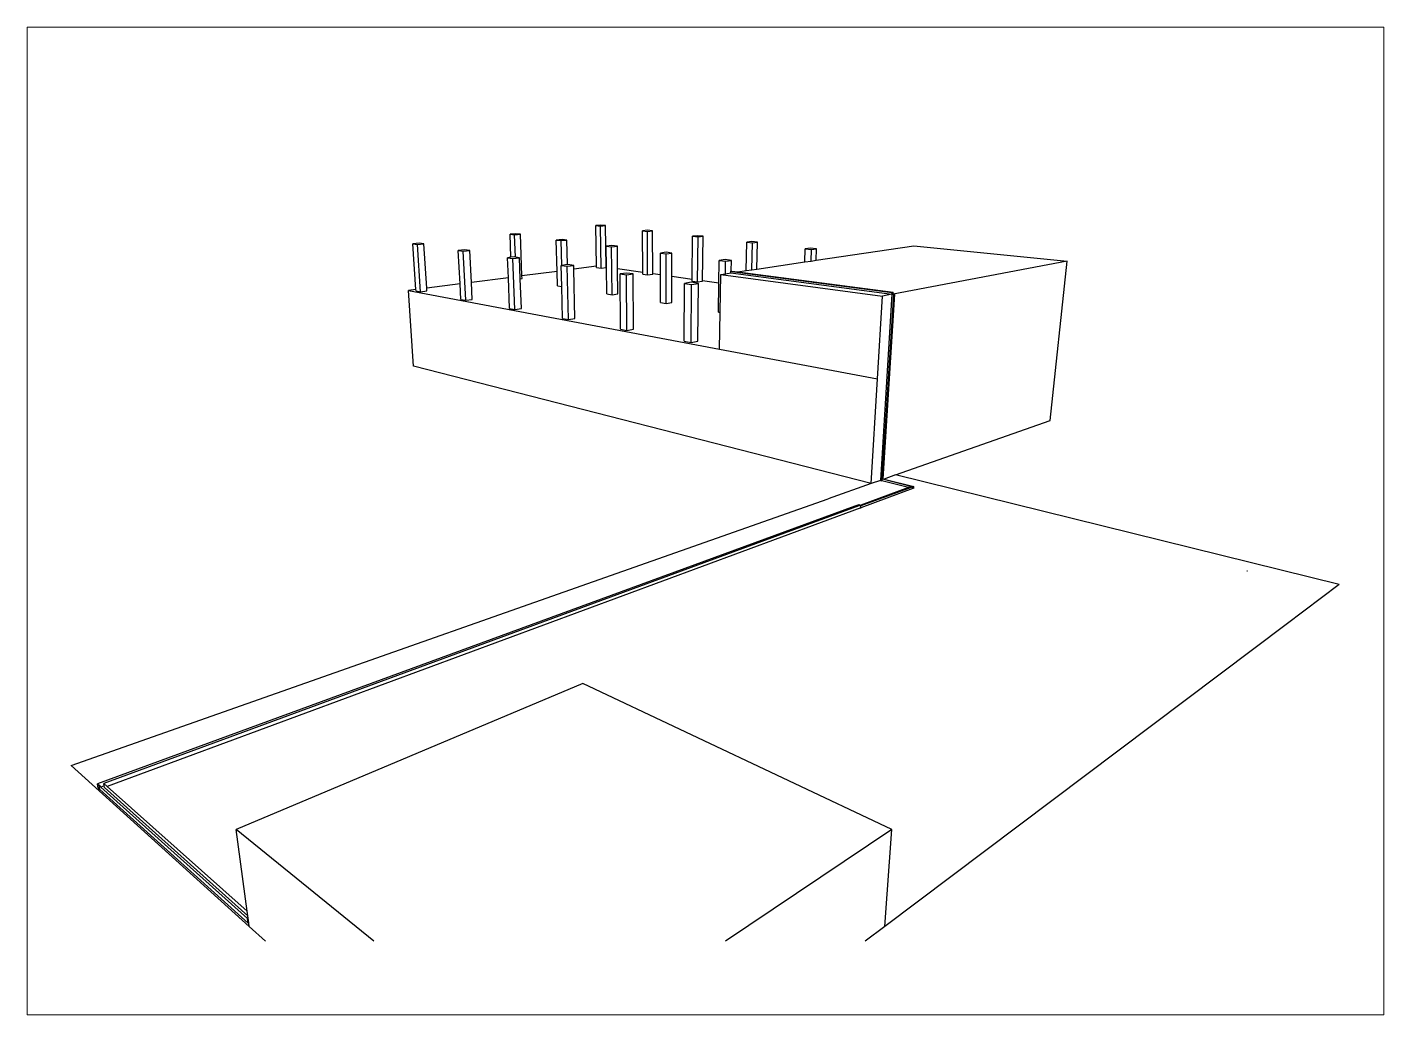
# Paper-space layout 'Layout1' of a CAD drawing. Header units: inches. Extents: x 0 to 10.5, y 0.3 to 8.
# The model-space entities are those that its viewports show. They can reach past a viewport. Long polylines and large blocks are cut down to what shows.
import ezdxf

# ---------------------------------------------------------------- set-up
doc = ezdxf.new("R2010")
doc.units = ezdxf.units.IN
doc.header["$MEASUREMENT"] = 0

msp = doc.modelspace()

# ---------------------------------------------------------------- linework, layer by layer
for p, q in [((-239, 1281.7), (-259.4, 1279.7)), ((-259.4, 1279.7), (-240.7, 1277.6)), ((-256.7, 1116), (-259.4, 1279.7)), ((-240.7, 1277.6), (-220.3, 1279.7)), ((-238.1, 1108.4), (-240.7, 1277.6)), ((-220.3, 1279.7), (-239, 1281.7)), ((-217.8, 1112.5), (-220.3, 1279.7)), ((-51.3, 1261.2), (-71.8, 1259)), ((-71.8, 1259), (-51.7, 1256.8)), ((-71, 1091.7), (-71.8, 1259)), ((-51.7, 1256.8), (-31.2, 1259)), ((-51.1, 1081.7), (-51.7, 1256.8)), ((-31.2, 1259), (-51.3, 1261.2)), ((-30.8, 1086.1), (-31.2, 1259)), ((-970, 1208.7), (-996.1, 1206.1)), ((-996.1, 1206.1), (-978, 1203.5)), ((-984.1, 1022.3), (-996.1, 1206.1)), ((-978, 1203.5), (-951.9, 1206.1)), ((-965.8, 1013.3), (-978, 1203.5)), ((-951.9, 1206.1), (-970, 1208.7)), ((-940.7, 1027.9), (-951.9, 1206.1)), ((-582.3, 1247.4), (-605.3, 1245.1)), ((-605.3, 1245.1), (-586.8, 1242.8)), ((-601.6, 1152.4), (-605.3, 1245.1)), ((-586.8, 1242.8), (-563.7, 1245.1)), ((-583.3, 1153.2), (-586.8, 1242.8)), ((-563.7, 1245.1), (-582.3, 1247.4)), ((-557.5, 1077.2), (-563.7, 1245.1)), ((-396, 1224.3), (-419.2, 1221.8)), ((-419.2, 1221.8), (-399.2, 1219.3)), ((-415.7, 1095.5), (-419.2, 1221.8)), ((-399.2, 1219.3), (-376, 1221.8)), ((-396.6, 1119.8), (-399.2, 1219.3)), ((-376, 1221.8), (-396, 1224.3)), ((-373.5, 1122.7), (-376, 1221.8)), ((128.6, 1063.5), (130.1, 1236.8)), ((150.5, 1239.2), (130.1, 1236.8)), ((130.1, 1236.8), (151.7, 1234.4)), ((149.9, 1053), (151.7, 1234.4)), ((172.2, 1236.8), (150.5, 1239.2)), ((151.7, 1234.4), (172.2, 1236.8)), ((170.2, 1057.6), (172.2, 1236.8)), ((345.2, 1098.6), (347.8, 1212.9)), ((368.2, 1215.4), (347.8, 1212.9)), ((347.8, 1212.9), (371.2, 1210.3)), ((391.6, 1212.9), (368.2, 1215.4)), ((368.6, 1102.1), (371.2, 1210.3)), ((371.2, 1210.3), (391.6, 1212.9)), ((388.8, 1105), (391.6, 1212.9)), ((-787.2, 1182.4), (-813.6, 1179.6)), ((-813.6, 1179.6), (-793.9, 1176.8)), ((-806.4, 1045.2), (-813.6, 1179.6)), ((-793.9, 1176.8), (-767.5, 1179.6)), ((-783.6, 979.2), (-793.9, 1176.8)), ((-767.5, 1179.6), (-787.2, 1182.4)), ((-761, 1051), (-767.5, 1179.6)), ((-601.6, 1152.4), (-615.3, 1150.8)), ((-615.3, 1150.8), (-593.9, 1147.7)), ((-612, 1070.2), (-615.3, 1150.8)), ((-588.6, 1153.9), (-601.6, 1152.4)), ((-593.9, 1147.7), (-567.2, 1150.8)), ((-585.8, 942.1), (-593.9, 1147.7)), ((-583.3, 1153.2), (-588.6, 1153.9)), ((-567.2, 1150.8), (-583.3, 1153.2)), ((-564, 1065.8), (-567.2, 1150.8)), ((-194.7, 1199.4), (-218, 1196.7)), ((-218, 1196.7), (-196.4, 1194)), ((-216.8, 1112.3), (-218, 1196.7)), ((-196.4, 1194), (-173.1, 1196.7)), ((-193.9, 1001.2), (-196.4, 1194)), ((-173.1, 1196.7), (-194.7, 1199.4)), ((-172.1, 1106), (-173.1, 1196.7)), ((23.4, 1172.3), (0.1, 1169.4)), ((0.1, 1169.4), (23.6, 1166.4)), ((0.1, 1081.7), (0.1, 1169.4)), ((23.3, 966), (23.6, 1166.4)), ((46.9, 1169.4), (23.4, 1172.3)), ((23.6, 1166.4), (46.9, 1169.4)), ((46.6, 1075.1), (46.9, 1169.4)), ((581.3, 1133.5), (583.4, 1187)), ((603.6, 1189.7), (583.4, 1187)), ((583.4, 1187), (608.7, 1184.2)), ((629, 1187), (603.6, 1189.7)), ((606.9, 1137.2), (608.7, 1184.2)), ((608.7, 1184.2), (629, 1187)), ((627, 1140.2), (1021.3, 1198.4)), ((627, 1140.2), (629, 1187)), ((1021.3, 1198.4), (1638.9, 1136.2)), ((-415.7, 1095.5), (-557.5, 1077.2)), ((-414.1, 1036.9), (-415.7, 1095.5)), ((-396.6, 1119.8), (-399, 1119.5)), ((-399, 1119.5), (-375.7, 1116.1)), ((-396.8, 1034.1), (-399, 1119.5)), ((-373.5, 1122.7), (-396.6, 1119.8)), ((-375.7, 1116.1), (-348.8, 1119.5)), ((-370.3, 901.7), (-375.7, 1116.1)), ((-372.2, 1122.8), (-373.5, 1122.7)), ((-348.8, 1119.5), (-372.2, 1122.8)), ((-348.4, 1104.2), (-348.8, 1119.5)), ((-256.7, 1116), (-348.4, 1104.2)), ((-343.8, 906), (-348.4, 1104.2)), ((-256.6, 1111), (-256.7, 1116)), ((-256.6, 1111), (-238.1, 1108.4)), ((-238.1, 1108.4), (-217.8, 1111)), ((-216.8, 1112.3), (-217.8, 1112.5)), ((-217.8, 1111), (-217.8, 1112.5)), ((-215.3, 1004.6), (-216.8, 1112.3)), ((-71, 1091.7), (-172.1, 1106)), ((-170.9, 1004.6), (-172.1, 1106)), ((235.8, 1048.4), (237.3, 1139.7)), ((260.5, 1142.9), (237.3, 1139.7)), ((237.3, 1139.7), (262.9, 1136.5)), ((286.1, 1139.7), (260.5, 1142.9)), ((262, 1086.3), (262.9, 1136.5)), ((262.9, 1136.5), (286.1, 1139.7)), ((283.5, 1089.5), (283.6, 1096.3)), ((283.6, 1096.3), (285.3, 1096.1)), ((285.3, 1096.1), (286.1, 1139.7)), ((285.3, 1096.1), (288.1, 1095.7)), ((288.1, 1095.7), (288.1, 1096.9)), ((288.1, 1096.9), (312.3, 1093.8)), ((288.1, 1095.7), (933.2, 1010.7)), ((312.3, 1093.8), (345.2, 1098.6)), ((312.3, 1093.8), (937.5, 1011.5)), ((345.2, 1098.6), (368.6, 1102.1)), ((368.6, 1102.1), (388.8, 1105)), ((388.8, 1105), (581.3, 1133.5)), ((581.3, 1133.5), (606.9, 1137.2)), ((606.9, 1137.2), (627, 1140.2)), ((1638.9, 1136.2), (937.1, 1004)), ((1569.4, 494.6), (1638.9, 1136.2)), ((-806.4, 1045.2), (-940.7, 1027.9)), ((-803, 982.8), (-806.4, 1045.2)), ((-612, 1070.2), (-761, 1051)), ((-757.5, 982.8), (-761, 1051)), ((-606.9, 946.1), (-612, 1070.2)), ((-564, 1065.8), (-557.1, 1066.7)), ((-559.5, 946.1), (-564, 1065.8)), ((-557.1, 1066.7), (-557.5, 1077.2)), ((-135.4, 1088.8), (-162.4, 1085.1)), ((-162.4, 1085.1), (-136.7, 1081.4)), ((-160, 862.2), (-162.4, 1085.1)), ((-136.7, 1081.4), (-109.7, 1085.1)), ((-134.7, 857.5), (-136.7, 1081.4)), ((-109.7, 1085.1), (-135.4, 1088.8)), ((-108.1, 862.2), (-109.7, 1085.1)), ((-71, 1084.5), (-71, 1091.7)), ((-71, 1084.5), (-51.1, 1081.7)), ((-51.1, 1081.7), (-30.8, 1084.5)), ((0.1, 1081.7), (-30.8, 1086.1)), ((-30.8, 1084.5), (-30.8, 1086.1)), ((0.1, 969.7), (0.1, 1081.7)), ((46.3, 969.7), (46.6, 1075.1)), ((128.6, 1063.5), (46.6, 1075.1)), ((96.3, 814.2), (97.8, 1047.4)), ((124.8, 1051.5), (97.8, 1047.4)), ((97.8, 1047.4), (126.1, 1043.3)), ((124.1, 809), (126.1, 1043.3)), ((153.1, 1047.4), (124.8, 1051.5)), ((126.1, 1043.3), (153.1, 1047.4)), ((128.5, 1056.1), (128.6, 1063.5)), ((128.5, 1056.1), (149.9, 1053)), ((149.9, 1053), (170.2, 1056.1)), ((150.7, 814.2), (153.1, 1047.4)), ((235.8, 1048.4), (170.2, 1057.6)), ((170.2, 1056.1), (170.2, 1057.6)), ((234, 931.8), (235.8, 1048.4)), ((241.2, 930.7), (243.7, 1083.6)), ((243.7, 1083.6), (262, 1086.3)), ((243.7, 1083.6), (894, 995.9)), ((262, 1086.3), (283.5, 1089.5)), ((283.5, 1089.5), (932.7, 1003.2)), ((-984.1, 1022.3), (-1014, 1018.4)), ((-1014, 1018.4), (238.8, 782.4)), ((-993.4, 713.6), (-1014, 1018.4)), ((-983.7, 1016.7), (-984.1, 1022.3)), ((-983.7, 1016.7), (-965.8, 1013.3)), ((-965.8, 1013.3), (-940, 1016.7)), ((-940, 1016.7), (-940.7, 1027.9)), ((-414.1, 1036.9), (-396.8, 1034.1)), ((-393.4, 906), (-396.8, 1034.1)), ((-215.3, 1004.6), (-193.9, 1001.2)), ((-193.9, 1001.2), (-170.9, 1004.6)), ((874.1, 662.7), (894, 995.9)), ((932.7, 1003.2), (886.1, 253.9)), ((938.9, 1002.4), (892.3, 259.2)), ((932.7, 1003.2), (894, 995.9)), ((943.3, 1003.2), (896.5, 260.7)), ((932.7, 1003.2), (932.8, 1004.6)), ((932.7, 1003.2), (937.1, 1004)), ((937.1, 1004), (932.7, 1003.2)), ((932.7, 1003.2), (937, 1002.6)), ((932.8, 1004.6), (933.2, 1010.7)), ((932.8, 1004.6), (937.1, 1004)), ((937.1, 1004), (937, 1002.6)), ((937, 1002.6), (938.9, 1002.4)), ((937.1, 1004), (937.5, 1011.5)), ((937.1, 1004), (943.3, 1003.2)), ((-803, 982.8), (-783.6, 979.2)), ((-783.6, 979.2), (-757.5, 982.8)), ((-606.9, 946.1), (-585.8, 942.1)), ((-585.8, 942.1), (-559.5, 946.1)), ((0.1, 969.7), (23.3, 966)), ((23.3, 966), (46.3, 969.7)), ((234, 931.8), (241.2, 930.7)), ((238.8, 782.4), (241.2, 930.7)), ((-393.4, 906), (-370.3, 901.7)), ((-370.3, 901.7), (-343.8, 906)), ((-160, 862.2), (-134.7, 857.5)), ((-134.7, 857.5), (-108.1, 862.2)), ((96.3, 814.2), (124.1, 809)), ((124.1, 809), (150.7, 814.2)), ((238.8, 782.4), (874.1, 662.7)), ((848.9, 240.8), (-993.4, 713.6)), ((848.9, 240.8), (874.1, 662.7)), ((947.6, 275.6), (1569.4, 494.6)), ((947.6, 275.6), (901.7, 259.4)), ((2733.1, -165.7), (947.6, 275.6)), ((848.9, 240.8), (675.2, 179.7)), ((999.3, 225.3), (806.9, 154.6)), ((1016.2, 221), (806.9, 143.6)), ((1010.3, 225.6), (807.3, 150.8)), ((886.1, 253.9), (848.9, 240.8)), ((886.1, 253.9), (891.9, 252.5)), ((892.3, 259.2), (891.9, 252.5)), ((999.3, 225.3), (891.9, 252.5)), ((896.4, 258.2), (892.3, 259.2)), ((896.5, 260.7), (896.4, 258.2)), ((1010.6, 229.5), (896.4, 258.2)), ((896.5, 260.7), (901.7, 259.4)), ((901.7, 259.4), (1020.8, 229.5)), ((1010.6, 229.5), (999.3, 225.3)), ((1010.3, 225.6), (1010.6, 229.5)), ((1016.6, 227.9), (1010.3, 225.6)), ((1016.2, 221), (1016.6, 227.9)), ((1020.3, 222.6), (1016.2, 221)), ((1020.8, 229.5), (1016.6, 227.9)), ((1020.3, 222.6), (1020.8, 229.5)), ((-2373.2, -893.8), (675.2, 179.7)), ((783.2, 150.1), (-2266.4, -968.5)), ((799.2, 151.3), (-2241.3, -967)), ((806.9, 143.6), (-2227.3, -979.4)), ((799.5, 156.1), (783.2, 150.1)), ((799.2, 151.3), (799.3, 152.5)), ((801.1, 152), (799.2, 151.3)), ((799.3, 152.5), (799.5, 156.1)), ((801.2, 152.5), (799.3, 152.5)), ((801.4, 156.1), (799.5, 156.1)), ((801.1, 152), (801.2, 152.5)), ((801.8, 152.3), (801.1, 152)), ((801.2, 152.5), (801.4, 156.1)), ((801.2, 152.5), (801.8, 152.3)), ((801.4, 156.1), (806.9, 154.6)), ((807.5, 154.4), (801.8, 152.3)), ((806.1, 143.3), (808.1, 142.7)), ((806.8, 144.4), (807.2, 151.6)), ((806.9, 143.6), (806.8, 144.4)), ((806.9, 154.6), (807.5, 154.4)), ((806.9, 143.6), (807.3, 150.8)), ((807.3, 150.8), (807.2, 151.6)), ((807.3, 150.8), (807.5, 154.4)), ((2364.1, -111.8), (2362.5, -112.3)), ((2733.1, -165.7), (2520.2, -326)), ((2520.2, -326), (903.6, -1542.7)), ((-311.6, -564), (-1707.7, -1152.4)), ((931.9, -1152.5), (-311.6, -564)), ((-1655.7, -1542.5), (-2373.2, -893.8)), ((-2266.4, -968.5), (-2260.3, -973.9)), ((-2263.5, -985), (-2266.4, -968.5)), ((-2257.4, -990.5), (-2260.3, -973.9)), ((-2260.3, -973.9), (-2252.5, -980.9)), ((-2239.7, -976.2), (-2252.5, -980.9)), ((-2252.5, -980.9), (-1662.1, -1510.5)), ((-2227.3, -979.4), (-2241.3, -967)), ((-2239.7, -976.2), (-2241.3, -967)), ((-2238.4, -983.5), (-2239.7, -976.2)), ((-1664, -1480.5), (-2227.3, -979.4)), ((-2263.5, -985), (-2257.4, -990.5)), ((-2257.4, -990.5), (-1659.6, -1529.4)), ((-1661.5, -1499.3), (-2238.4, -983.5)), ((-1154, -1601.5), (-1707.7, -1152.4)), ((-1664, -1480.5), (-1707.7, -1152.4)), ((931.9, -1152.5), (262, -1601.5)), ((903.6, -1542.7), (931.9, -1152.5)), ((-1661.5, -1499.3), (-1664, -1480.5)), ((-1662.1, -1510.5), (-1660.1, -1509.6)), ((-1659.6, -1529.4), (-1662.1, -1510.5)), ((-1660.1, -1509.6), (-1661.5, -1499.3)), ((-1657.6, -1528.5), (-1660.1, -1509.6)), ((-1659.6, -1529.4), (-1657.6, -1528.5)), ((-1655.7, -1542.5), (-1657.6, -1528.5)), ((-1590.5, -1601.5), (-1655.7, -1542.5)), ((903.6, -1542.7), (825.5, -1601.5))]:
    msp.add_line(p, q)

psp = doc.layouts.get("Layout1")

# ---------------------------------------------------------------- viewports
at = {"layer": '0'}
psp.add_viewport(center=(5.226, 4.151), size=(10.517, 7.65643), view_center_point=(181.811, 90.214), view_height=3977.74164, dxfattribs=at)

doc.saveas('drawing.dxf')
